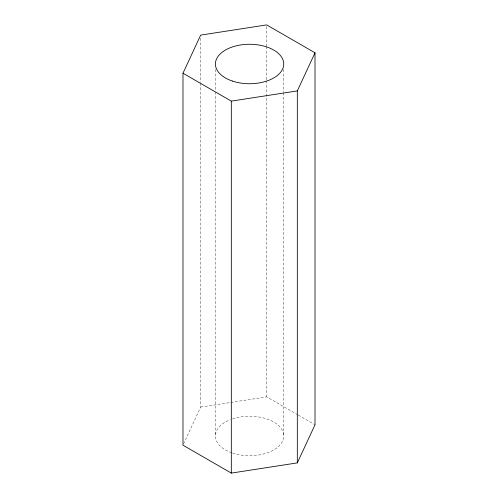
<?xml version="1.0" encoding="UTF-8"?>
<svg xmlns="http://www.w3.org/2000/svg" width="498" height="498" viewBox="0 0 498 498"><rect width="100%" height="100%" fill="white"/><g stroke="black" fill="none" stroke-linecap="round" stroke-linejoin="round"><path stroke-width="0.37" stroke-dasharray="2.49 1.87" d="M183.644 443.793L200.682 407.09L200.682 83.259M200.682 407.09L266.685 396.881L297.561 414.703M298.227 415.089L315.01 424.782M283.748 69.44L283.748 91.956M283.748 92.734L283.748 435.98A34.169 19.727 0 0 1 232.491 453.068M266.685 26.456L266.685 45.866M266.685 46.644L266.685 80.035M266.685 80.813L266.685 396.881M215.41 69.44L215.41 91.184M215.41 91.956L215.41 435.98M200.682 38.215L200.682 82.481M232.491 418.899A34.169 19.727 0 0 1 283.748 435.98M231.732 452.807A34.169 19.727 0 0 1 230.232 419.721"/><path stroke-width="0.75" d="M182.99 73.218L200.682 35.109L266.685 24.9L315.01 52.8L315.01 424.782L297.318 462.891L231.315 473.1L182.99 445.2L182.99 73.218L231.315 101.119L297.318 90.91L315.01 52.8M297.318 90.91L297.318 462.891M231.315 101.119L231.315 473.1M232.491 81.087A34.169 19.727 0 0 0 283.748 63.999A34.169 19.727 0 0 0 232.491 46.918A34.169 19.727 0 0 0 232.491 81.087"/></g></svg>
